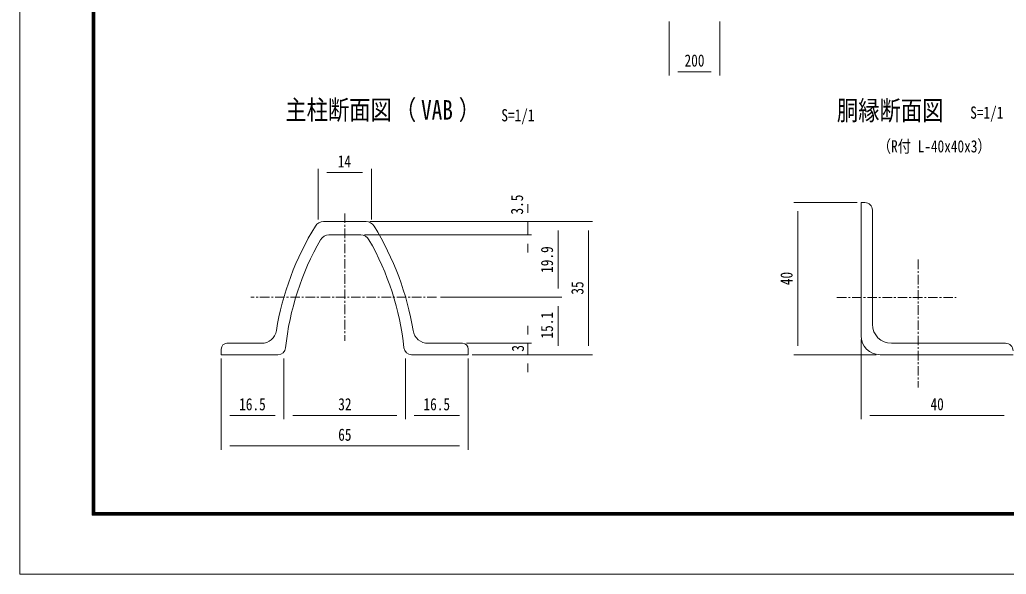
# Model space of a CAD drawing. Units: millimetres, scale not verified. Extents: x -4455 to 4455, y -3150 to 3150.
# Drawn here: x -4455 to -561, y -3150 to -963 of the extents above; entities that cross this region are included whole.
import ezdxf
from ezdxf.enums import TextEntityAlignment as Align

# ---------------------------------------------------------------- set-up
doc = ezdxf.new("R2010")
doc.units = ezdxf.units.MM
doc.header["$LTSCALE"] = 30
doc.linetypes.add('USER1', pattern=[1.125, 0.75, -0.125, 0.125, -0.125])
doc.linetypes.add('USER4', pattern=[2, 1.25, -0.25, 0.25, -0.25])
doc.layers.add('0-0_D-TTL-TXT', color=7, linetype='Continuous')
for name, color, linetype, lineweight in [('0-1_D-STR1', 1, 'Continuous', 18), ('0-3_D-BMK', 2, 'USER1', 13), ('0-4_D-STR-DIM', 4, 'Continuous', 13), ('0-5_SUNPOU', 1, 'Continuous', 18), ('0-9_5寸法', 3, 'Continuous', 18), ('1-2_D-TTL', 7, 'Continuous', 9)]:
    doc.layers.add(name, color=color, linetype=linetype, lineweight=lineweight)
doc.styles.add('ＭＳ ゴシック', font='')
doc.styles.get('ＭＳ ゴシック').set_extended_font_data('MS Gothic')

msp = doc.modelspace()

# ---------------------------------------------------------------- linework, layer by layer
at = {"layer": '0-1_D-STR1'}
for p, q in [((-1134.01, -1684.41), (-1134.01, -2209.41)), ((-1134.01, -1684.41), (-1119.01, -1684.41)), ((-1089.01, -1714.41), (-1089.01, -2164.41)), ((-3087.96, -1759.47), (-3255.83, -1759.47)), ((-3234.73, -1811.97), (-3109.06, -1811.97)), ((-3501.09, -2239.47), (-3636.9, -2239.47)), ((-2842.7, -2239.47), (-2706.9, -2239.47)), ((-1014.01, -2239.41), (-564.01, -2239.41)), ((-3659.4, -2261.97), (-3659.4, -2284.47)), ((-3435.59, -2284.47), (-3659.4, -2284.47)), ((-2908.2, -2284.47), (-2684.4, -2284.47)), ((-2684.4, -2261.97), (-2684.4, -2284.47)), ((-1059.01, -2284.41), (-534.01, -2284.41))]:
    msp.add_line(p, q, dxfattribs=at)
for centre, radius, start, end in [((-1119.01, -1714.41), 30, 0, 90), ((-2322.9, -2373.12), 1134, 148.30182, 170.6662), ((-3255.83, -1796.97), 37.5, 90, 148.30182), ((-3087.96, -1796.97), 37.5, 31.69818, 90), ((-4020.9, -2373.12), 1134, 9.3338, 31.69818), ((-3234.73, -1849.47), 37.5, 90, 150.13204), ((-3109.06, -1849.47), 37.5, 29.86796, 90), ((-2322.9, -2373.12), 1089, 150.13204, 173.91336), ((-4020.9, -2373.12), 1089, 6.08664, 29.86796), ((-1014.01, -2164.41), 75, 180, 270), ((-3501.09, -2179.47), 60, 270, 350.6662), ((-2842.7, -2179.47), 60, 189.3338, 270), ((-1059.01, -2209.41), 75, 180, 270), ((-3636.9, -2261.97), 22.5, 90, 180), ((-3435.59, -2254.47), 30, 270, 353.91336), ((-2908.2, -2254.47), 30, 186.08664, 270), ((-2706.9, -2261.97), 22.5, 0, 90), ((-564.01, -2269.41), 30, 0, 90)]:
    msp.add_arc(centre, radius, start, end, dxfattribs=at)
at = {"layer": '0-3_D-BMK', "linetype": 'USER4'}
for p, q in [((-3171.9, -1726.97), (-3171.9, -2229.51)), ((-909.01, -1909.36), (-909.01, -2413.21)), ((-2809.18, -2057.97), (-3542.79, -2057.97)), ((-1229.07, -2059.41), (-758.38, -2059.41))]:
    msp.add_line(p, q, dxfattribs=at)
at = {"layer": '0-4_D-STR-DIM', "color": 1, "lineweight": 18}
for p, q in [((-1891.4, -970.87), (-1891.4, -1183.27)), ((-1691.4, -970.87), (-1691.4, -1183.27)), ((-1725.9, -1168.27), (-1856.9, -1168.27)), ((-1149.01, -1684.41), (-1399.07, -1684.41)), ((-1384.07, -2249.91), (-1384.07, -1718.91)), ((-1134.01, -2224.41), (-1134.01, -2538.75)), ((-1074.01, -2284.41), (-1399.07, -2284.41)), ((-1099.51, -2523.75), (-568.51, -2523.75))]:
    msp.add_line(p, q, dxfattribs=at)
at = {"layer": '0-5_SUNPOU'}
for p, q in [((-3276.9, -1750.95), (-3276.9, -1551.13)), ((-3066.9, -1750.95), (-3066.9, -1551.13)), ((-3242.4, -1566.13), (-3101.4, -1566.13)), ((-2449.56, -1724.97), (-2449.56, -1690.47)), ((-3072.96, -1759.47), (-2314.56, -1759.47)), ((-3072.96, -1759.47), (-2194.56, -1759.47)), ((-3072.96, -1759.47), (-2434.56, -1759.47)), ((-2449.56, -1759.47), (-2449.56, -1811.97)), ((-3094.06, -1811.97), (-2434.56, -1811.97)), ((-2329.56, -2023.47), (-2329.56, -1793.97)), ((-2209.56, -1793.97), (-2209.56, -2249.97)), ((-2449.56, -1846.47), (-2449.56, -1880.97)), ((-2794.18, -2057.97), (-2314.56, -2057.97)), ((-2794.18, -2057.97), (-2314.56, -2057.97)), ((-2329.56, -2249.97), (-2329.56, -2092.47)), ((-2449.56, -2204.97), (-2449.56, -2170.47)), ((-2691.9, -2239.47), (-2434.56, -2239.47)), ((-2449.56, -2284.47), (-2449.56, -2239.47)), ((-2669.4, -2284.47), (-2194.56, -2284.47)), ((-2669.4, -2284.47), (-2314.56, -2284.47)), ((-2669.4, -2284.47), (-2434.56, -2284.47)), ((-3659.4, -2299.47), (-3659.4, -2658.91)), ((-3659.4, -2299.47), (-3659.4, -2538.91)), ((-3411.9, -2299.47), (-3411.9, -2538.91)), ((-3411.9, -2299.47), (-3411.9, -2538.91)), ((-2931.9, -2299.47), (-2931.9, -2538.91)), ((-2931.9, -2299.47), (-2931.9, -2538.91)), ((-2684.4, -2299.47), (-2684.4, -2658.91)), ((-2684.4, -2299.47), (-2684.4, -2538.91)), ((-2449.56, -2318.97), (-2449.56, -2353.47)), ((-3624.9, -2523.91), (-3446.4, -2523.91)), ((-3377.4, -2523.91), (-2966.4, -2523.91)), ((-2718.9, -2523.91), (-2897.4, -2523.91)), ((-3624.9, -2643.91), (-2718.9, -2643.91))]:
    msp.add_line(p, q, dxfattribs=at)
at = {"layer": '1-2_D-TTL', "color": 2, "lineweight": 18}
msp.add_lwpolyline([(-4454.85, 3150.21), (4454.85, 3150.21), (4454.85, -3150.21), (-4454.85, -3150.21)], close=True, dxfattribs=at)
at = {"layer": '1-2_D-TTL'}
for points in [[(-4168.47, 2916.87), (4168.47, 2916.87), (4168.47, -2916.87), (-4168.47, -2916.87)], [(-4165.81, 2914.21), (4165.81, 2914.21), (4165.81, -2914.21), (-4165.81, -2914.21)], [(-4163.16, 2911.56), (4163.16, 2911.56), (4163.16, -2911.56), (-4163.16, -2911.56)], [(-4160.51, 2908.91), (4160.51, 2908.91), (4160.51, -2908.91), (-4160.51, -2908.91)], [(-4157.86, 2906.26), (4157.86, 2906.26), (4157.86, -2906.26), (-4157.86, -2906.26)]]:
    msp.add_lwpolyline(points, close=True, dxfattribs=at)

# ---------------------------------------------------------------- texts
at = {"layer": '0-0_D-TTL-TXT', "style": 'ＭＳ ゴシック', "width": 0.8}
for s, p in [('主柱断面図', (-3406.47, -1380.5)), ('（    ）', (-2973.6, -1380.5)), ('VAB', (-2870.72, -1380.5)), ('胴縁断面図', (-1229.11, -1382.55))]:
    msp.add_text(s, height=76.98, dxfattribs=at).set_placement(p, align=Align.BOTTOM_LEFT)
at = {"layer": '0-4_D-STR-DIM', "color": 3, "style": 'ＭＳ ゴシック', "width": 0.8}
for s, p in [('200', (-1830.6, -1162.53)), ('40', (-859.81, -2518))]:
    msp.add_text(s, height=48.17, dxfattribs=at).set_placement(p, align=Align.BOTTOM_LEFT)
msp.add_text('40', height=48.17, rotation=90, dxfattribs=at).set_placement((-1389.82, -2010.21), align=Align.BOTTOM_LEFT)
at = {"layer": '0-5_SUNPOU', "color": 3, "style": 'ＭＳ ゴシック', "width": 0.8}
for s, p in [('14', (-3199.52, -1560.39)), ('16.5', (-3588.65, -2518.16)), ('32', (-3197.58, -2518.16)), ('16.5', (-2861.15, -2518.16)), ('65', (-3197.78, -2638.16))]:
    msp.add_text(s, height=48.17, dxfattribs=at).set_placement(p, align=Align.BOTTOM_LEFT)
for s, p in [('3.5', (-2453.62, -1731.62)), ('19.9', (-2335.3, -1961.72)), ('35', (-2215.3, -2047.55)), ('15.1', (-2335.3, -2220.68)), ('3', (-2450.07, -2272.35))]:
    msp.add_text(s, height=48.17, rotation=90, dxfattribs=at).set_placement(p, align=Align.BOTTOM_LEFT)
at = {"layer": '0-9_5寸法', "style": 'ＭＳ ゴシック', "width": 0.8}
for s, p in [('S=1/1', (-2553.88, -1378.63)), ('S=1/1', (-703.1, -1368.08)), ('（R付 L-40x40x3）', (-1068.06, -1500.95))]:
    msp.add_text(s, height=48.17, dxfattribs=at).set_placement(p, align=Align.BOTTOM_LEFT)

doc.saveas('drawing.dxf')
